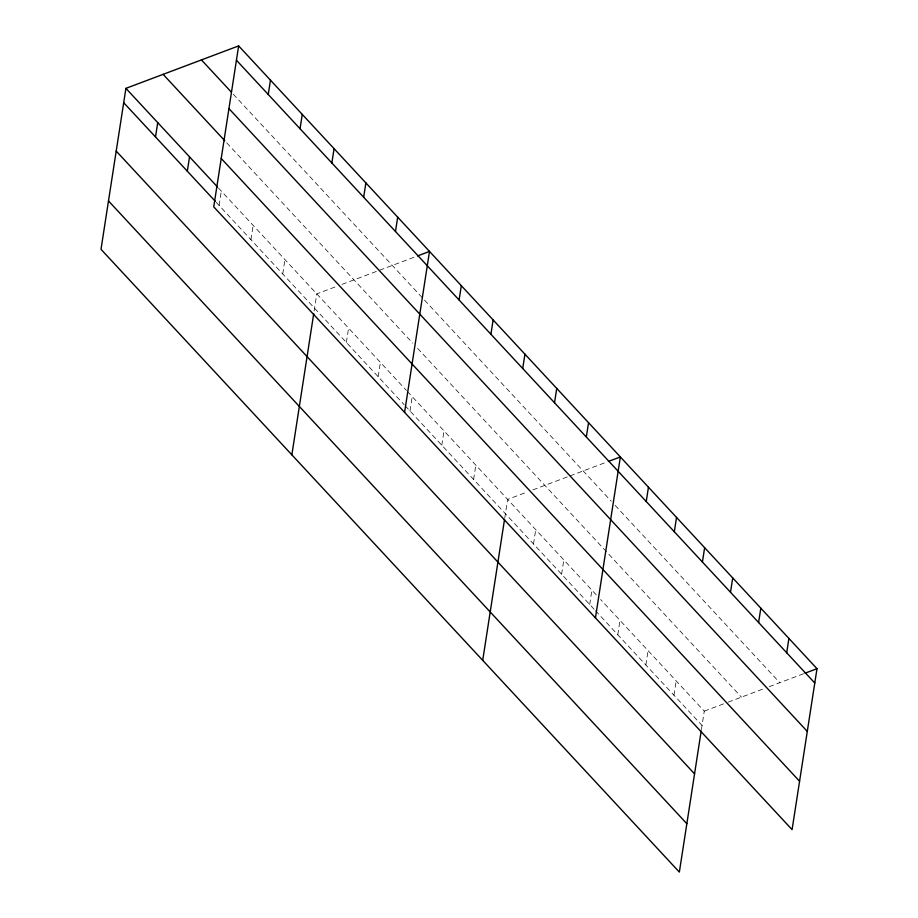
<?xml version="1.0" encoding="UTF-8"?>
<svg xmlns="http://www.w3.org/2000/svg" width="918" height="918" viewBox="0 0 918 918"><rect width="100%" height="100%" fill="white"/><g stroke="black" fill="none" stroke-linecap="round" stroke-linejoin="round"><path stroke-width="0.69" stroke-dasharray="4.59 3.44" d="M219.127 205.448L221.341 191.116M250.935 239.701L253.15 225.369M282.744 273.954L284.959 259.622M314.128 310.972L316.779 293.875L336.699 286.37M346.361 342.46L348.588 328.128M378.17 376.713L380.396 362.38M409.979 410.966L412.205 396.633M441.787 445.219L444.014 430.886M473.608 479.471L475.822 465.139M504.774 517.878L507.631 499.392L527.563 491.887M533.507 543.984L535.722 529.64M561.598 574.232L563.813 559.9M589.689 604.48L591.903 590.148M617.78 634.728L619.994 620.396M645.87 664.976L648.085 650.644M673.961 695.224L676.176 680.892M701.409 729.626L704.267 711.14L600.624 599.534M342.012 284.373L414.89 256.925M532.876 489.891L568.621 476.419M569.94 475.926L605.742 462.442M704.267 711.14L726.861 702.637M728.181 702.132L763.937 688.672M769.227 686.675L803.709 673.686M233.252 94.164L611.25 501.194M615.129 505.37L779.795 682.694M226.735 142.852L412.779 343.183M417.598 348.37L741.469 697.129M218.45 188.006L406.422 390.414M407.385 391.447L596.746 595.357M216.235 202.339L404.195 404.746M405.159 405.779L594.531 609.69M595.495 610.734L702.052 725.472"/><path stroke-width="1.38" d="M238.646 45.9L213.733 206.86L792.085 829.642L816.997 668.683L238.646 45.9L125.915 88.358L101.003 249.317L679.354 872.1L701.191 731.003M155.509 136.943L157.724 122.61M187.318 171.196L189.533 156.863M268.24 94.485L270.454 80.153M300.048 128.738L302.263 114.406M331.857 162.991L334.072 148.659M291.855 454.835L313.704 313.738M363.666 197.244L365.88 182.911M395.474 231.497L397.689 217.164M404.586 412.377L429.498 251.417L417.541 255.927M459.092 300.002L461.318 285.67M490.901 334.255L493.127 319.923M522.709 368.508L524.935 354.176M482.707 660.352L504.556 519.255M554.518 402.761L556.744 388.429M586.327 437.014L588.553 422.682M595.438 617.894L620.361 456.934L608.404 461.444M646.238 501.515L648.452 487.183M674.328 531.774L676.543 517.431M702.419 562.023L704.634 547.69M730.51 592.271L732.725 577.938M758.601 622.519L760.815 608.186M786.692 652.767L788.906 638.435M805.04 673.192L816.997 668.683M236.431 60.232L814.782 683.015M201.444 59.911L231.325 92.087M228.938 108.622L807.289 731.405M163.117 74.347L224.807 140.775M221.215 158.47L799.578 781.252M125.915 88.358L217.486 186.962M123.7 102.69L215.271 201.294M116.207 151.08L694.559 773.863M108.485 200.927L686.848 823.71"/></g></svg>
